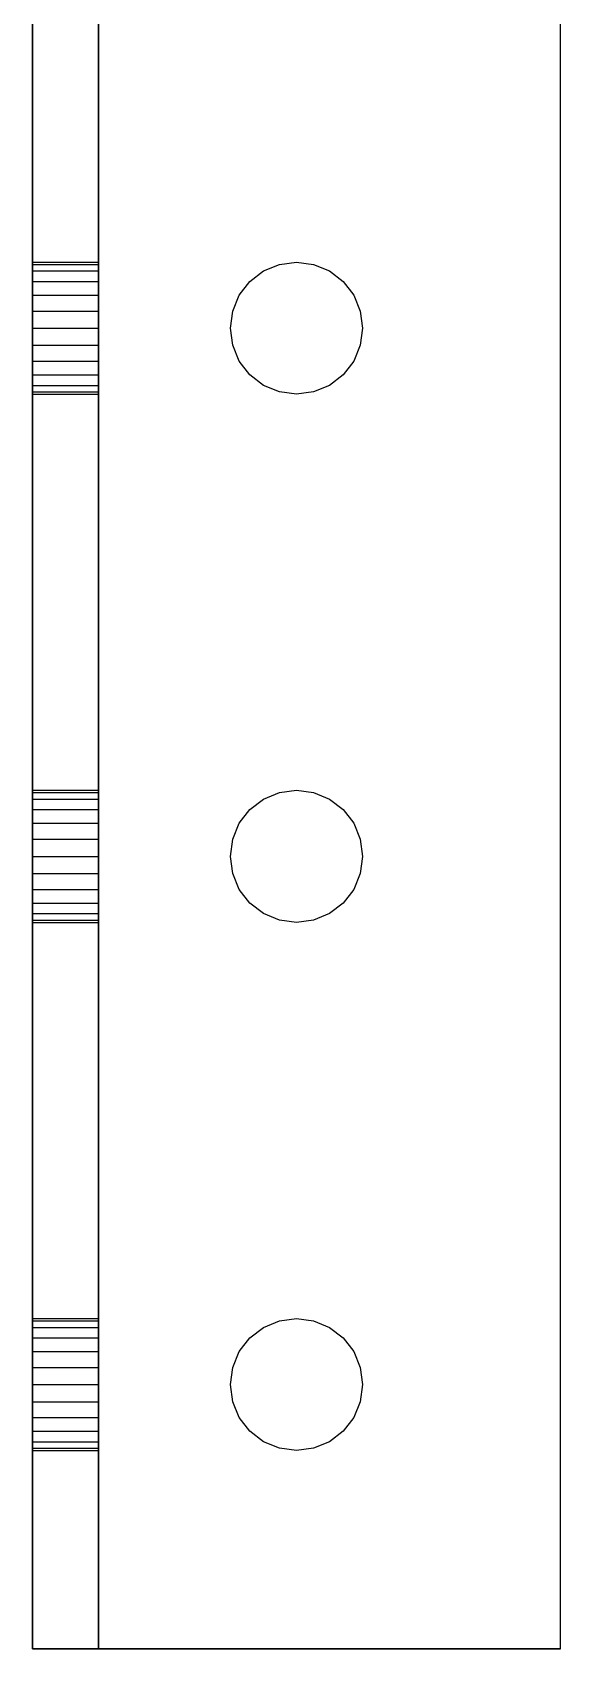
# Model space of a CAD drawing. Header units: metres. Extents: x 0 to 17, y 0 to 24.
# Drawn here: x 8 to 9, y 0 to 3.06 of the extents above; entities that cross this region are included whole.
import ezdxf

# ---------------------------------------------------------------- set-up
doc = ezdxf.new("R2010")
doc.units = ezdxf.units.M

msp = doc.modelspace()

# ---------------------------------------------------------------- linework, layer by layer
at = {"layer": 'MY3DLAYER'}
for p, q in [((8, 0, 1), (8, 6, 1)), ((8, 6), (8, 0)), ((8.125, 0, 1), (8.125, 6, 1)), ((8.125, 6, 0.125), (8.125, 0, 0.125)), ((9, 0), (9, 6)), ((9, 0, 0.125), (9, 6, 0.125)), ((8, 2.625, 0.5), (8, 2.6207, 0.4676)), ((8, 2.6207, 0.5324), (8, 2.625, 0.5)), ((8, 2.625, 0.5), (8.125, 2.625, 0.5)), ((8, 2.6083, 0.5625), (8, 2.6207, 0.5324)), ((8, 2.6207, 0.4676), (8, 2.6083, 0.4375)), ((8, 2.6207, 0.4676), (8.125, 2.6207, 0.4676)), ((8, 2.6207, 0.5324), (8.125, 2.6207, 0.5324)), ((8, 2.5884, 0.5884), (8, 2.6083, 0.5625)), ((8, 2.6083, 0.4375), (8, 2.5884, 0.4116)), ((8, 2.6083, 0.4375), (8.125, 2.6083, 0.4375)), ((8, 2.6083, 0.5625), (8.125, 2.6083, 0.5625)), ((8.125, 2.625, 0.5), (8.125, 2.6207, 0.4676)), ((8.125, 2.6207, 0.5324), (8.125, 2.625, 0.5)), ((8.125, 2.6207, 0.4676), (8.125, 2.6083, 0.4375)), ((8.125, 2.6083, 0.5625), (8.125, 2.6207, 0.5324)), ((8.125, 2.5884, 0.5884), (8.125, 2.6083, 0.5625)), ((8.125, 2.6083, 0.4375), (8.125, 2.5884, 0.4116)), ((8.4116, 2.5884), (8.4375, 2.6083)), ((8.4116, 2.5884, 0.125), (8.4375, 2.6083, 0.125)), ((8.4375, 2.6083), (8.4676, 2.6207)), ((8.4375, 2.6083, 0.125), (8.4676, 2.6207, 0.125)), ((8.4375, 2.6083), (8.4375, 2.6083, 0.125)), ((8.4676, 2.6207), (8.5, 2.625)), ((8.4676, 2.6207, 0.125), (8.5, 2.625, 0.125)), ((8.4676, 2.6207), (8.4676, 2.6207, 0.125)), ((8.5, 2.625), (8.5324, 2.6207)), ((8.5, 2.625, 0.125), (8.5324, 2.6207, 0.125)), ((8.5, 2.625), (8.5, 2.625, 0.125)), ((8.5324, 2.6207), (8.5625, 2.6083)), ((8.5324, 2.6207, 0.125), (8.5625, 2.6083, 0.125)), ((8.5324, 2.6207), (8.5324, 2.6207, 0.125)), ((8.5625, 2.6083, 0.125), (8.5884, 2.5884, 0.125)), ((8.5625, 2.6083), (8.5625, 2.6083, 0.125)), ((8.5625, 2.6083), (8.5884, 2.5884)), ((8, 2.5625, 0.6083), (8, 2.5884, 0.5884)), ((8, 2.5884, 0.4116), (8, 2.5625, 0.3917)), ((8, 2.5884, 0.5884), (8.125, 2.5884, 0.5884)), ((8, 2.5884, 0.4116), (8.125, 2.5884, 0.4116)), ((8.125, 2.5625, 0.6083), (8.125, 2.5884, 0.5884)), ((8.125, 2.5884, 0.4116), (8.125, 2.5625, 0.3917)), ((8.3917, 2.5625), (8.4116, 2.5884)), ((8.3917, 2.5625, 0.125), (8.4116, 2.5884, 0.125)), ((8.4116, 2.5884), (8.4116, 2.5884, 0.125)), ((8.5884, 2.5884), (8.6083, 2.5625)), ((8.5884, 2.5884, 0.125), (8.6083, 2.5625, 0.125)), ((8.5884, 2.5884), (8.5884, 2.5884, 0.125)), ((8, 2.5324, 0.6207), (8, 2.5625, 0.6083)), ((8, 2.5625, 0.3917), (8, 2.5324, 0.3793)), ((8, 2.5625, 0.3917), (8.125, 2.5625, 0.3917)), ((8, 2.5625, 0.6083), (8.125, 2.5625, 0.6083)), ((8.125, 2.5625, 0.3917), (8.125, 2.5324, 0.3793)), ((8.125, 2.5324, 0.6207), (8.125, 2.5625, 0.6083)), ((8.3793, 2.5324), (8.3917, 2.5625)), ((8.3793, 2.5324, 0.125), (8.3917, 2.5625, 0.125)), ((8.3917, 2.5625), (8.3917, 2.5625, 0.125)), ((8.6083, 2.5625), (8.6207, 2.5324)), ((8.6083, 2.5625, 0.125), (8.6207, 2.5324, 0.125)), ((8.6083, 2.5625), (8.6083, 2.5625, 0.125)), ((8, 2.5, 0.625), (8, 2.5324, 0.6207)), ((8, 2.5324, 0.3793), (8, 2.5, 0.375)), ((8, 2.5324, 0.3793), (8.125, 2.5324, 0.3793)), ((8, 2.5324, 0.6207), (8.125, 2.5324, 0.6207)), ((8.125, 2.5324, 0.3793), (8.125, 2.5, 0.375)), ((8.125, 2.5, 0.625), (8.125, 2.5324, 0.6207)), ((8.375, 2.5), (8.3793, 2.5324)), ((8.375, 2.5, 0.125), (8.3793, 2.5324, 0.125)), ((8.3793, 2.5324), (8.3793, 2.5324, 0.125)), ((8.6207, 2.5324, 0.125), (8.625, 2.5, 0.125)), ((8.6207, 2.5324), (8.6207, 2.5324, 0.125)), ((8.6207, 2.5324), (8.625, 2.5)), ((8, 2.4676, 0.6207), (8, 2.5, 0.625)), ((8, 2.5, 0.375), (8, 2.4676, 0.3793)), ((8, 2.5, 0.375), (8.125, 2.5, 0.375)), ((8, 2.5, 0.625), (8.125, 2.5, 0.625)), ((8.125, 2.4676, 0.6207), (8.125, 2.5, 0.625)), ((8.125, 2.5, 0.375), (8.125, 2.4676, 0.3793)), ((8.375, 2.5), (8.375, 2.5, 0.125)), ((8.3793, 2.4676), (8.375, 2.5)), ((8.3793, 2.4676, 0.125), (8.375, 2.5, 0.125)), ((8.625, 2.5), (8.6207, 2.4676)), ((8.625, 2.5, 0.125), (8.6207, 2.4676, 0.125)), ((8.625, 2.5), (8.625, 2.5, 0.125)), ((8, 2.4375, 0.6083), (8, 2.4676, 0.6207)), ((8, 2.4676, 0.3793), (8, 2.4375, 0.3917)), ((8, 2.4676, 0.3793), (8.125, 2.4676, 0.3793)), ((8, 2.4676, 0.6207), (8.125, 2.4676, 0.6207)), ((8.125, 2.4676, 0.3793), (8.125, 2.4375, 0.3917)), ((8.125, 2.4375, 0.6083), (8.125, 2.4676, 0.6207)), ((8.3917, 2.4375, 0.125), (8.3793, 2.4676, 0.125)), ((8.3917, 2.4375), (8.3793, 2.4676)), ((8.3793, 2.4676), (8.3793, 2.4676, 0.125)), ((8.6207, 2.4676), (8.6083, 2.4375)), ((8.6207, 2.4676, 0.125), (8.6083, 2.4375, 0.125)), ((8.6207, 2.4676), (8.6207, 2.4676, 0.125)), ((8, 2.4375, 0.3917), (8, 2.4116, 0.4116)), ((8, 2.4375, 0.3917), (8.125, 2.4375, 0.3917)), ((8, 2.4375, 0.6083), (8.125, 2.4375, 0.6083)), ((8, 2.4116, 0.5884), (8, 2.4375, 0.6083)), ((8.125, 2.4375, 0.3917), (8.125, 2.4116, 0.4116)), ((8.125, 2.4116, 0.5884), (8.125, 2.4375, 0.6083)), ((8.4116, 2.4116, 0.125), (8.3917, 2.4375, 0.125)), ((8.4116, 2.4116), (8.3917, 2.4375)), ((8.3917, 2.4375), (8.3917, 2.4375, 0.125)), ((8.6083, 2.4375), (8.5884, 2.4116)), ((8.6083, 2.4375, 0.125), (8.5884, 2.4116, 0.125)), ((8.6083, 2.4375), (8.6083, 2.4375, 0.125)), ((8, 2.4116, 0.4116), (8, 2.3917, 0.4375)), ((8, 2.4116, 0.4116), (8.125, 2.4116, 0.4116)), ((8, 2.3917, 0.5625), (8, 2.4116, 0.5884)), ((8, 2.4116, 0.5884), (8.125, 2.4116, 0.5884)), ((8, 2.3793, 0.5324), (8, 2.3917, 0.5625)), ((8, 2.3917, 0.4375), (8, 2.3793, 0.4676)), ((8, 2.3917, 0.5625), (8.125, 2.3917, 0.5625)), ((8, 2.3917, 0.4375), (8.125, 2.3917, 0.4375)), ((8.125, 2.3917, 0.5625), (8.125, 2.4116, 0.5884)), ((8.125, 2.4116, 0.4116), (8.125, 2.3917, 0.4375)), ((8.125, 2.3793, 0.5324), (8.125, 2.3917, 0.5625)), ((8.125, 2.3917, 0.4375), (8.125, 2.3793, 0.4676)), ((8.4116, 2.4116), (8.4116, 2.4116, 0.125)), ((8.4375, 2.3917), (8.4116, 2.4116)), ((8.4375, 2.3917, 0.125), (8.4116, 2.4116, 0.125)), ((8.4676, 2.3793), (8.4375, 2.3917)), ((8.4375, 2.3917), (8.4375, 2.3917, 0.125)), ((8.4676, 2.3793, 0.125), (8.4375, 2.3917, 0.125)), ((8.5625, 2.3917, 0.125), (8.5324, 2.3793, 0.125)), ((8.5625, 2.3917), (8.5324, 2.3793)), ((8.5884, 2.4116), (8.5625, 2.3917)), ((8.5884, 2.4116, 0.125), (8.5625, 2.3917, 0.125)), ((8.5625, 2.3917), (8.5625, 2.3917, 0.125)), ((8.5884, 2.4116), (8.5884, 2.4116, 0.125)), ((8, 2.375, 0.5), (8, 2.3793, 0.5324)), ((8, 2.3793, 0.4676), (8, 2.375, 0.5)), ((8, 2.3793, 0.5324), (8.125, 2.3793, 0.5324)), ((8, 2.3793, 0.4676), (8.125, 2.3793, 0.4676)), ((8, 2.375, 0.5), (8.125, 2.375, 0.5)), ((8.125, 2.375, 0.5), (8.125, 2.3793, 0.5324)), ((8.125, 2.3793, 0.4676), (8.125, 2.375, 0.5)), ((8.5, 2.375), (8.4676, 2.3793)), ((8.4676, 2.3793), (8.4676, 2.3793, 0.125)), ((8.5, 2.375, 0.125), (8.4676, 2.3793, 0.125)), ((8.5324, 2.3793, 0.125), (8.5, 2.375, 0.125)), ((8.5324, 2.3793), (8.5, 2.375)), ((8.5, 2.375), (8.5, 2.375, 0.125)), ((8.5324, 2.3793), (8.5324, 2.3793, 0.125)), ((8, 1.6207, 0.5324), (8, 1.625, 0.5)), ((8, 1.625, 0.5), (8, 1.6207, 0.4676)), ((8, 1.625, 0.5), (8.125, 1.625, 0.5)), ((8.125, 1.625, 0.5), (8.125, 1.6207, 0.4676)), ((8.125, 1.6207, 0.5324), (8.125, 1.625, 0.5)), ((8.4676, 1.6207), (8.5, 1.625)), ((8.4676, 1.6207, 0.125), (8.5, 1.625, 0.125)), ((8.5, 1.625), (8.5324, 1.6207)), ((8.5, 1.625, 0.125), (8.5324, 1.6207, 0.125)), ((8.5, 1.625), (8.5, 1.625, 0.125)), ((8, 1.6083, 0.5625), (8, 1.6207, 0.5324)), ((8, 1.6207, 0.4676), (8, 1.6083, 0.4375)), ((8, 1.6207, 0.4676), (8.125, 1.6207, 0.4676)), ((8, 1.6207, 0.5324), (8.125, 1.6207, 0.5324)), ((8, 1.5884, 0.5884), (8, 1.6083, 0.5625)), ((8, 1.6083, 0.4375), (8.125, 1.6083, 0.4375)), ((8, 1.6083, 0.5625), (8.125, 1.6083, 0.5625)), ((8, 1.6083, 0.4375), (8, 1.5884, 0.4116)), ((8.125, 1.6207, 0.4676), (8.125, 1.6083, 0.4375)), ((8.125, 1.6083, 0.5625), (8.125, 1.6207, 0.5324)), ((8.125, 1.6083, 0.4375), (8.125, 1.5884, 0.4116)), ((8.125, 1.5884, 0.5884), (8.125, 1.6083, 0.5625)), ((8.4116, 1.5884), (8.4375, 1.6083)), ((8.4116, 1.5884, 0.125), (8.4375, 1.6083, 0.125)), ((8.4375, 1.6083, 0.125), (8.4676, 1.6207, 0.125)), ((8.4375, 1.6083), (8.4676, 1.6207)), ((8.4375, 1.6083), (8.4375, 1.6083, 0.125)), ((8.4676, 1.6207), (8.4676, 1.6207, 0.125)), ((8.5324, 1.6207), (8.5625, 1.6083)), ((8.5324, 1.6207, 0.125), (8.5625, 1.6083, 0.125)), ((8.5324, 1.6207), (8.5324, 1.6207, 0.125)), ((8.5625, 1.6083), (8.5884, 1.5884)), ((8.5625, 1.6083, 0.125), (8.5884, 1.5884, 0.125)), ((8.5625, 1.6083), (8.5625, 1.6083, 0.125)), ((8, 1.5884, 0.4116), (8.125, 1.5884, 0.4116)), ((8, 1.5884, 0.4116), (8, 1.5625, 0.3917)), ((8, 1.5625, 0.6083), (8, 1.5884, 0.5884)), ((8, 1.5884, 0.5884), (8.125, 1.5884, 0.5884)), ((8, 1.5625, 0.3917), (8, 1.5324, 0.3793)), ((8, 1.5625, 0.3917), (8.125, 1.5625, 0.3917)), ((8, 1.5324, 0.6207), (8, 1.5625, 0.6083)), ((8, 1.5625, 0.6083), (8.125, 1.5625, 0.6083)), ((8.125, 1.5884, 0.4116), (8.125, 1.5625, 0.3917)), ((8.125, 1.5625, 0.6083), (8.125, 1.5884, 0.5884)), ((8.125, 1.5625, 0.3917), (8.125, 1.5324, 0.3793)), ((8.125, 1.5324, 0.6207), (8.125, 1.5625, 0.6083)), ((8.3793, 1.5324), (8.3917, 1.5625)), ((8.3793, 1.5324, 0.125), (8.3917, 1.5625, 0.125)), ((8.3917, 1.5625), (8.4116, 1.5884)), ((8.3917, 1.5625, 0.125), (8.4116, 1.5884, 0.125)), ((8.3917, 1.5625), (8.3917, 1.5625, 0.125)), ((8.4116, 1.5884), (8.4116, 1.5884, 0.125)), ((8.5884, 1.5884), (8.5884, 1.5884, 0.125)), ((8.5884, 1.5884), (8.6083, 1.5625)), ((8.5884, 1.5884, 0.125), (8.6083, 1.5625, 0.125)), ((8.6083, 1.5625), (8.6207, 1.5324)), ((8.6083, 1.5625, 0.125), (8.6207, 1.5324, 0.125)), ((8.6083, 1.5625), (8.6083, 1.5625, 0.125)), ((8, 1.5324, 0.3793), (8.125, 1.5324, 0.3793)), ((8, 1.5324, 0.6207), (8.125, 1.5324, 0.6207)), ((8, 1.5, 0.625), (8, 1.5324, 0.6207)), ((8, 1.5324, 0.3793), (8, 1.5, 0.375)), ((8.125, 1.5324, 0.3793), (8.125, 1.5, 0.375)), ((8.125, 1.5, 0.625), (8.125, 1.5324, 0.6207)), ((8.375, 1.5), (8.3793, 1.5324)), ((8.375, 1.5, 0.125), (8.3793, 1.5324, 0.125)), ((8.3793, 1.5324), (8.3793, 1.5324, 0.125)), ((8.6207, 1.5324), (8.6207, 1.5324, 0.125)), ((8.6207, 1.5324), (8.625, 1.5)), ((8.6207, 1.5324, 0.125), (8.625, 1.5, 0.125)), ((8, 1.5, 0.625), (8.125, 1.5, 0.625)), ((8, 1.4676, 0.6207), (8, 1.5, 0.625)), ((8, 1.5, 0.375), (8, 1.4676, 0.3793)), ((8, 1.5, 0.375), (8.125, 1.5, 0.375)), ((8.125, 1.5, 0.375), (8.125, 1.4676, 0.3793)), ((8.125, 1.4676, 0.6207), (8.125, 1.5, 0.625)), ((8.3793, 1.4676), (8.375, 1.5)), ((8.375, 1.5), (8.375, 1.5, 0.125)), ((8.3793, 1.4676, 0.125), (8.375, 1.5, 0.125)), ((8.625, 1.5), (8.6207, 1.4676)), ((8.625, 1.5, 0.125), (8.6207, 1.4676, 0.125)), ((8.625, 1.5), (8.625, 1.5, 0.125)), ((8, 1.4676, 0.3793), (8, 1.4375, 0.3917)), ((8, 1.4375, 0.6083), (8, 1.4676, 0.6207)), ((8, 1.4676, 0.6207), (8.125, 1.4676, 0.6207)), ((8, 1.4676, 0.3793), (8.125, 1.4676, 0.3793)), ((8.125, 1.4375, 0.6083), (8.125, 1.4676, 0.6207)), ((8.125, 1.4676, 0.3793), (8.125, 1.4375, 0.3917)), ((8.3917, 1.4375, 0.125), (8.3793, 1.4676, 0.125)), ((8.3793, 1.4676), (8.3793, 1.4676, 0.125)), ((8.3917, 1.4375), (8.3793, 1.4676)), ((8.6207, 1.4676), (8.6083, 1.4375)), ((8.6207, 1.4676, 0.125), (8.6083, 1.4375, 0.125)), ((8.6207, 1.4676), (8.6207, 1.4676, 0.125)), ((8, 1.4375, 0.3917), (8, 1.4116, 0.4116)), ((8, 1.4116, 0.5884), (8, 1.4375, 0.6083)), ((8, 1.4375, 0.6083), (8.125, 1.4375, 0.6083)), ((8, 1.4375, 0.3917), (8.125, 1.4375, 0.3917)), ((8, 1.4116, 0.5884), (8.125, 1.4116, 0.5884)), ((8, 1.4116, 0.4116), (8, 1.3917, 0.4375)), ((8, 1.4116, 0.4116), (8.125, 1.4116, 0.4116)), ((8, 1.3917, 0.5625), (8, 1.4116, 0.5884)), ((8.125, 1.4116, 0.5884), (8.125, 1.4375, 0.6083)), ((8.125, 1.4375, 0.3917), (8.125, 1.4116, 0.4116)), ((8.125, 1.4116, 0.4116), (8.125, 1.3917, 0.4375)), ((8.125, 1.3917, 0.5625), (8.125, 1.4116, 0.5884)), ((8.4116, 1.4116), (8.3917, 1.4375)), ((8.3917, 1.4375), (8.3917, 1.4375, 0.125)), ((8.4116, 1.4116, 0.125), (8.3917, 1.4375, 0.125)), ((8.4116, 1.4116), (8.4116, 1.4116, 0.125)), ((8.4375, 1.3917), (8.4116, 1.4116)), ((8.4375, 1.3917, 0.125), (8.4116, 1.4116, 0.125)), ((8.5884, 1.4116), (8.5625, 1.3917)), ((8.5884, 1.4116, 0.125), (8.5625, 1.3917, 0.125)), ((8.6083, 1.4375, 0.125), (8.5884, 1.4116, 0.125)), ((8.6083, 1.4375), (8.5884, 1.4116)), ((8.5884, 1.4116), (8.5884, 1.4116, 0.125)), ((8.6083, 1.4375), (8.6083, 1.4375, 0.125)), ((8, 1.3917, 0.4375), (8, 1.3793, 0.4676)), ((8, 1.3917, 0.4375), (8.125, 1.3917, 0.4375)), ((8, 1.3793, 0.5324), (8, 1.3917, 0.5625)), ((8, 1.3917, 0.5625), (8.125, 1.3917, 0.5625)), ((8, 1.375, 0.5), (8, 1.3793, 0.5324)), ((8, 1.3793, 0.4676), (8, 1.375, 0.5)), ((8, 1.3793, 0.4676), (8.125, 1.3793, 0.4676)), ((8, 1.3793, 0.5324), (8.125, 1.3793, 0.5324)), ((8.125, 1.3917, 0.4375), (8.125, 1.3793, 0.4676)), ((8.125, 1.3793, 0.5324), (8.125, 1.3917, 0.5625)), ((8.125, 1.3793, 0.4676), (8.125, 1.375, 0.5)), ((8.125, 1.375, 0.5), (8.125, 1.3793, 0.5324)), ((8.4676, 1.3793, 0.125), (8.4375, 1.3917, 0.125)), ((8.4676, 1.3793), (8.4375, 1.3917)), ((8.4375, 1.3917), (8.4375, 1.3917, 0.125)), ((8.5, 1.375), (8.4676, 1.3793)), ((8.4676, 1.3793), (8.4676, 1.3793, 0.125)), ((8.5, 1.375, 0.125), (8.4676, 1.3793, 0.125)), ((8.5324, 1.3793), (8.5, 1.375)), ((8.5324, 1.3793, 0.125), (8.5, 1.375, 0.125)), ((8.5625, 1.3917, 0.125), (8.5324, 1.3793, 0.125)), ((8.5625, 1.3917), (8.5324, 1.3793)), ((8.5324, 1.3793), (8.5324, 1.3793, 0.125)), ((8.5625, 1.3917), (8.5625, 1.3917, 0.125)), ((8, 1.375, 0.5), (8.125, 1.375, 0.5)), ((8.5, 1.375), (8.5, 1.375, 0.125)), ((8, 0.625, 0.5), (8.125, 0.625, 0.5)), ((8, 0.6207, 0.5324), (8, 0.625, 0.5)), ((8, 0.625, 0.5), (8, 0.6207, 0.4676)), ((8, 0.6083, 0.5625), (8, 0.6207, 0.5324)), ((8, 0.6207, 0.5324), (8.125, 0.6207, 0.5324)), ((8, 0.6207, 0.4676), (8, 0.6083, 0.4375)), ((8, 0.6207, 0.4676), (8.125, 0.6207, 0.4676)), ((8.125, 0.6207, 0.5324), (8.125, 0.625, 0.5)), ((8.125, 0.625, 0.5), (8.125, 0.6207, 0.4676)), ((8.125, 0.6207, 0.4676), (8.125, 0.6083, 0.4375)), ((8.125, 0.6083, 0.5625), (8.125, 0.6207, 0.5324)), ((8.4375, 0.6083), (8.4676, 0.6207)), ((8.4375, 0.6083, 0.125), (8.4676, 0.6207, 0.125)), ((8.4676, 0.6207), (8.5, 0.625)), ((8.4676, 0.6207, 0.125), (8.5, 0.625, 0.125)), ((8.4676, 0.6207), (8.4676, 0.6207, 0.125)), ((8.5, 0.625), (8.5324, 0.6207)), ((8.5, 0.625, 0.125), (8.5324, 0.6207, 0.125)), ((8.5, 0.625), (8.5, 0.625, 0.125)), ((8.5324, 0.6207), (8.5625, 0.6083)), ((8.5324, 0.6207, 0.125), (8.5625, 0.6083, 0.125)), ((8.5324, 0.6207), (8.5324, 0.6207, 0.125)), ((8, 0.6083, 0.4375), (8, 0.5884, 0.4116)), ((8, 0.5884, 0.5884), (8, 0.6083, 0.5625)), ((8, 0.6083, 0.5625), (8.125, 0.6083, 0.5625)), ((8, 0.6083, 0.4375), (8.125, 0.6083, 0.4375)), ((8, 0.5884, 0.4116), (8, 0.5625, 0.3917)), ((8, 0.5884, 0.5884), (8.125, 0.5884, 0.5884)), ((8, 0.5625, 0.6083), (8, 0.5884, 0.5884)), ((8, 0.5884, 0.4116), (8.125, 0.5884, 0.4116)), ((8.125, 0.5884, 0.5884), (8.125, 0.6083, 0.5625)), ((8.125, 0.6083, 0.4375), (8.125, 0.5884, 0.4116)), ((8.125, 0.5884, 0.4116), (8.125, 0.5625, 0.3917)), ((8.125, 0.5625, 0.6083), (8.125, 0.5884, 0.5884)), ((8.3917, 0.5625), (8.4116, 0.5884)), ((8.3917, 0.5625, 0.125), (8.4116, 0.5884, 0.125)), ((8.4116, 0.5884), (8.4375, 0.6083)), ((8.4116, 0.5884, 0.125), (8.4375, 0.6083, 0.125)), ((8.4116, 0.5884), (8.4116, 0.5884, 0.125)), ((8.4375, 0.6083), (8.4375, 0.6083, 0.125)), ((8.5625, 0.6083), (8.5884, 0.5884)), ((8.5625, 0.6083, 0.125), (8.5884, 0.5884, 0.125)), ((8.5625, 0.6083), (8.5625, 0.6083, 0.125)), ((8.5884, 0.5884, 0.125), (8.6083, 0.5625, 0.125)), ((8.5884, 0.5884), (8.6083, 0.5625)), ((8.5884, 0.5884), (8.5884, 0.5884, 0.125)), ((8, 0.5625, 0.3917), (8, 0.5324, 0.3793)), ((8, 0.5324, 0.6207), (8, 0.5625, 0.6083)), ((8, 0.5625, 0.3917), (8.125, 0.5625, 0.3917)), ((8, 0.5625, 0.6083), (8.125, 0.5625, 0.6083)), ((8.125, 0.5625, 0.3917), (8.125, 0.5324, 0.3793)), ((8.125, 0.5324, 0.6207), (8.125, 0.5625, 0.6083)), ((8.3793, 0.5324), (8.3917, 0.5625)), ((8.3793, 0.5324, 0.125), (8.3917, 0.5625, 0.125)), ((8.3917, 0.5625), (8.3917, 0.5625, 0.125)), ((8.6083, 0.5625, 0.125), (8.6207, 0.5324, 0.125)), ((8.6083, 0.5625), (8.6207, 0.5324)), ((8.6083, 0.5625), (8.6083, 0.5625, 0.125)), ((8, 0.5324, 0.3793), (8, 0.5, 0.375)), ((8, 0.5324, 0.3793), (8.125, 0.5324, 0.3793)), ((8, 0.5324, 0.6207), (8.125, 0.5324, 0.6207)), ((8, 0.5, 0.625), (8, 0.5324, 0.6207)), ((8.125, 0.5324, 0.3793), (8.125, 0.5, 0.375)), ((8.125, 0.5, 0.625), (8.125, 0.5324, 0.6207)), ((8.375, 0.5), (8.3793, 0.5324)), ((8.375, 0.5, 0.125), (8.3793, 0.5324, 0.125)), ((8.3793, 0.5324), (8.3793, 0.5324, 0.125)), ((8.6207, 0.5324), (8.6207, 0.5324, 0.125)), ((8.6207, 0.5324), (8.625, 0.5)), ((8.6207, 0.5324, 0.125), (8.625, 0.5, 0.125)), ((8, 0.4676, 0.6207), (8, 0.5, 0.625)), ((8, 0.5, 0.625), (8.125, 0.5, 0.625)), ((8, 0.5, 0.375), (8.125, 0.5, 0.375)), ((8, 0.5, 0.375), (8, 0.4676, 0.3793)), ((8.125, 0.4676, 0.6207), (8.125, 0.5, 0.625)), ((8.125, 0.5, 0.375), (8.125, 0.4676, 0.3793)), ((8.375, 0.5), (8.375, 0.5, 0.125)), ((8.3793, 0.4676), (8.375, 0.5)), ((8.3793, 0.4676, 0.125), (8.375, 0.5, 0.125)), ((8.625, 0.5), (8.6207, 0.4676)), ((8.625, 0.5, 0.125), (8.6207, 0.4676, 0.125)), ((8.625, 0.5), (8.625, 0.5, 0.125)), ((8, 0.4676, 0.6207), (8.125, 0.4676, 0.6207)), ((8, 0.4375, 0.6083), (8, 0.4676, 0.6207)), ((8, 0.4676, 0.3793), (8, 0.4375, 0.3917)), ((8, 0.4676, 0.3793), (8.125, 0.4676, 0.3793)), ((8.125, 0.4676, 0.3793), (8.125, 0.4375, 0.3917)), ((8.125, 0.4375, 0.6083), (8.125, 0.4676, 0.6207)), ((8.3917, 0.4375), (8.3793, 0.4676)), ((8.3917, 0.4375, 0.125), (8.3793, 0.4676, 0.125)), ((8.3793, 0.4676), (8.3793, 0.4676, 0.125)), ((8.6207, 0.4676, 0.125), (8.6083, 0.4375, 0.125)), ((8.6207, 0.4676), (8.6083, 0.4375)), ((8.6207, 0.4676), (8.6207, 0.4676, 0.125)), ((8, 0.4375, 0.3917), (8, 0.4116, 0.4116)), ((8, 0.4116, 0.5884), (8, 0.4375, 0.6083)), ((8, 0.4375, 0.6083), (8.125, 0.4375, 0.6083)), ((8, 0.4375, 0.3917), (8.125, 0.4375, 0.3917)), ((8.125, 0.4116, 0.5884), (8.125, 0.4375, 0.6083)), ((8.125, 0.4375, 0.3917), (8.125, 0.4116, 0.4116)), ((8.4116, 0.4116), (8.3917, 0.4375)), ((8.4116, 0.4116, 0.125), (8.3917, 0.4375, 0.125)), ((8.3917, 0.4375), (8.3917, 0.4375, 0.125)), ((8.6083, 0.4375, 0.125), (8.5884, 0.4116, 0.125)), ((8.6083, 0.4375), (8.5884, 0.4116)), ((8.6083, 0.4375), (8.6083, 0.4375, 0.125)), ((8, 0.3917, 0.5625), (8, 0.4116, 0.5884)), ((8, 0.4116, 0.4116), (8, 0.3917, 0.4375)), ((8, 0.4116, 0.5884), (8.125, 0.4116, 0.5884)), ((8, 0.4116, 0.4116), (8.125, 0.4116, 0.4116)), ((8.125, 0.3917, 0.5625), (8.125, 0.4116, 0.5884)), ((8.125, 0.4116, 0.4116), (8.125, 0.3917, 0.4375)), ((8.4375, 0.3917, 0.125), (8.4116, 0.4116, 0.125)), ((8.4375, 0.3917), (8.4116, 0.4116)), ((8.4116, 0.4116), (8.4116, 0.4116, 0.125)), ((8.5884, 0.4116), (8.5625, 0.3917)), ((8.5884, 0.4116, 0.125), (8.5625, 0.3917, 0.125)), ((8.5884, 0.4116), (8.5884, 0.4116, 0.125)), ((8, 0.3793, 0.5324), (8, 0.3917, 0.5625)), ((8, 0.3917, 0.4375), (8.125, 0.3917, 0.4375)), ((8, 0.3917, 0.5625), (8.125, 0.3917, 0.5625)), ((8, 0.3917, 0.4375), (8, 0.3793, 0.4676)), ((8, 0.3793, 0.4676), (8, 0.375, 0.5)), ((8, 0.3793, 0.4676), (8.125, 0.3793, 0.4676)), ((8, 0.3793, 0.5324), (8.125, 0.3793, 0.5324)), ((8, 0.375, 0.5), (8, 0.3793, 0.5324)), ((8, 0.375, 0.5), (8.125, 0.375, 0.5)), ((8.125, 0.3917, 0.4375), (8.125, 0.3793, 0.4676)), ((8.125, 0.3793, 0.5324), (8.125, 0.3917, 0.5625)), ((8.125, 0.3793, 0.4676), (8.125, 0.375, 0.5)), ((8.125, 0.375, 0.5), (8.125, 0.3793, 0.5324)), ((8.4676, 0.3793), (8.4375, 0.3917)), ((8.4676, 0.3793, 0.125), (8.4375, 0.3917, 0.125)), ((8.4375, 0.3917), (8.4375, 0.3917, 0.125)), ((8.5, 0.375, 0.125), (8.4676, 0.3793, 0.125)), ((8.5, 0.375), (8.4676, 0.3793)), ((8.4676, 0.3793), (8.4676, 0.3793, 0.125)), ((8.5324, 0.3793), (8.5, 0.375)), ((8.5324, 0.3793, 0.125), (8.5, 0.375, 0.125)), ((8.5, 0.375), (8.5, 0.375, 0.125)), ((8.5625, 0.3917), (8.5324, 0.3793)), ((8.5625, 0.3917, 0.125), (8.5324, 0.3793, 0.125)), ((8.5324, 0.3793), (8.5324, 0.3793, 0.125)), ((8.5625, 0.3917), (8.5625, 0.3917, 0.125)), ((8, 0), (9, 0)), ((8, 0), (8, 0, 1)), ((8.125, 0, 1), (8, 0, 1)), ((8.125, 0, 0.125), (8.125, 0, 1)), ((9, 0, 0.125), (8.125, 0, 0.125)), ((9, 0), (9, 0, 0.125))]:
    msp.add_line(p, q, dxfattribs=at)

doc.saveas('drawing.dxf')
